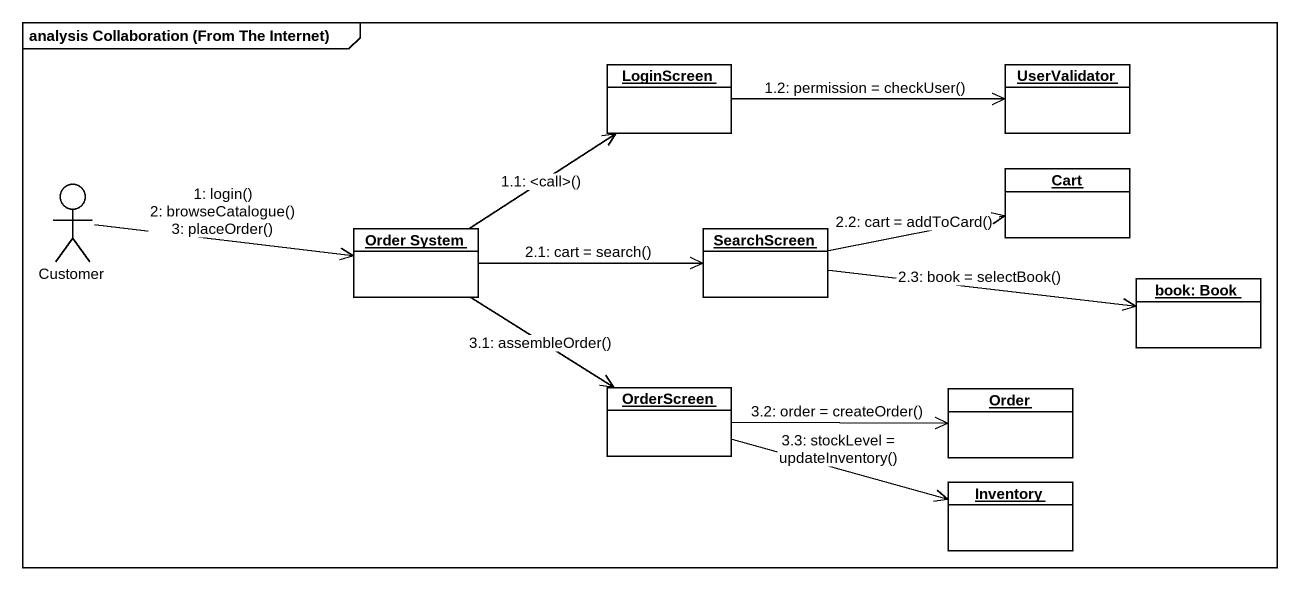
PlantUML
@startuml
mainframe analysis Collaboration (From The Internet)
allowmixing
hide circle
hide empty members
object LoginScreen
object UserValidator
actor Customer
object Cart
object "Order System" as Order_System
object SearchScreen
object "book: Book" as book_Book
object OrderScreen
object Order
object Inventory
Customer -right-> Order_System : 1: login()\n2: browseCatalogue()\n3: placeOrder()
Order_System -up-> LoginScreen : 1.1: <call>()
LoginScreen -right-> UserValidator : 1.2: permission = checkUser()
Order_System -right-> SearchScreen : 2.1: cart = search()
SearchScreen -right-> Cart : 2.2: cart = addToCard()
SearchScreen -right-> book_Book : 2.3: book = selectBook()
Order_System --> OrderScreen : 3.1: assembleOrder()
OrderScreen -right-> Order : 3.2: order = createOrder()
OrderScreen -right-> Inventory : 3.3: stockLevel = updateInventory()
@enduml
